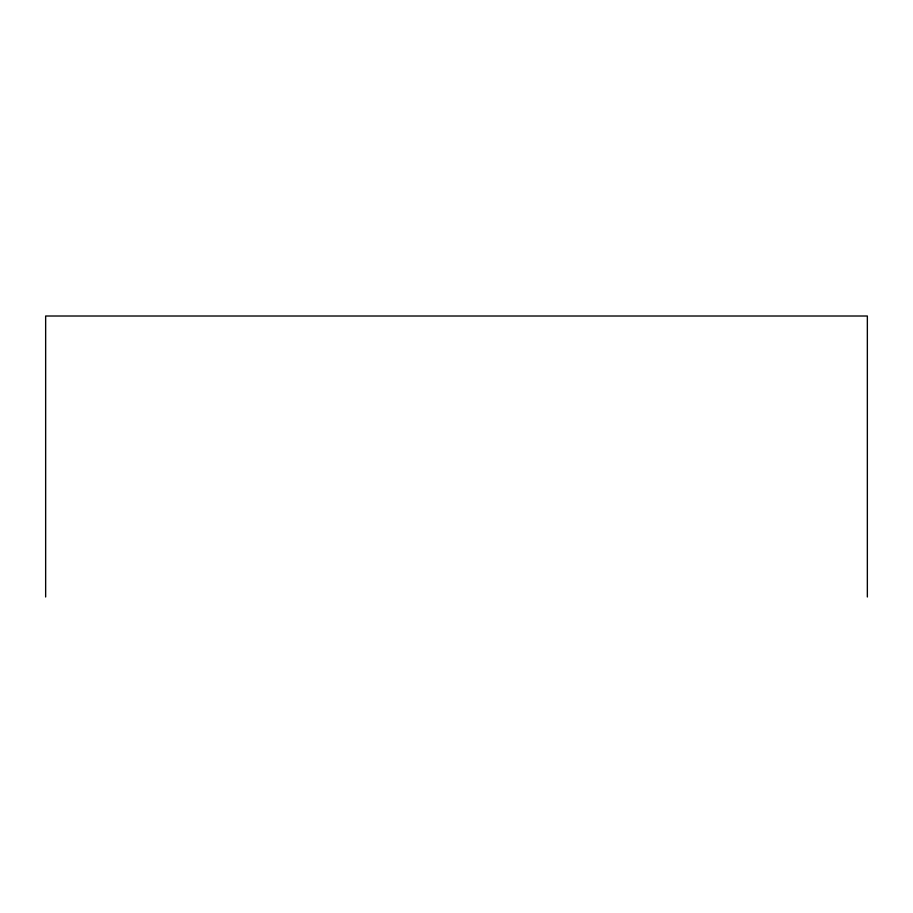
<?xml version="1.0" encoding="UTF-8"?>
<svg xmlns="http://www.w3.org/2000/svg" width="913" height="913" viewBox="0 0 913 913"><rect width="100%" height="100%" fill="white"/><g stroke="black" fill="none" stroke-linecap="round" stroke-linejoin="round"><path stroke-width="1.37" d="M867.35 596.988L867.35 316.012L45.65 316.012L45.65 596.988"/></g></svg>
